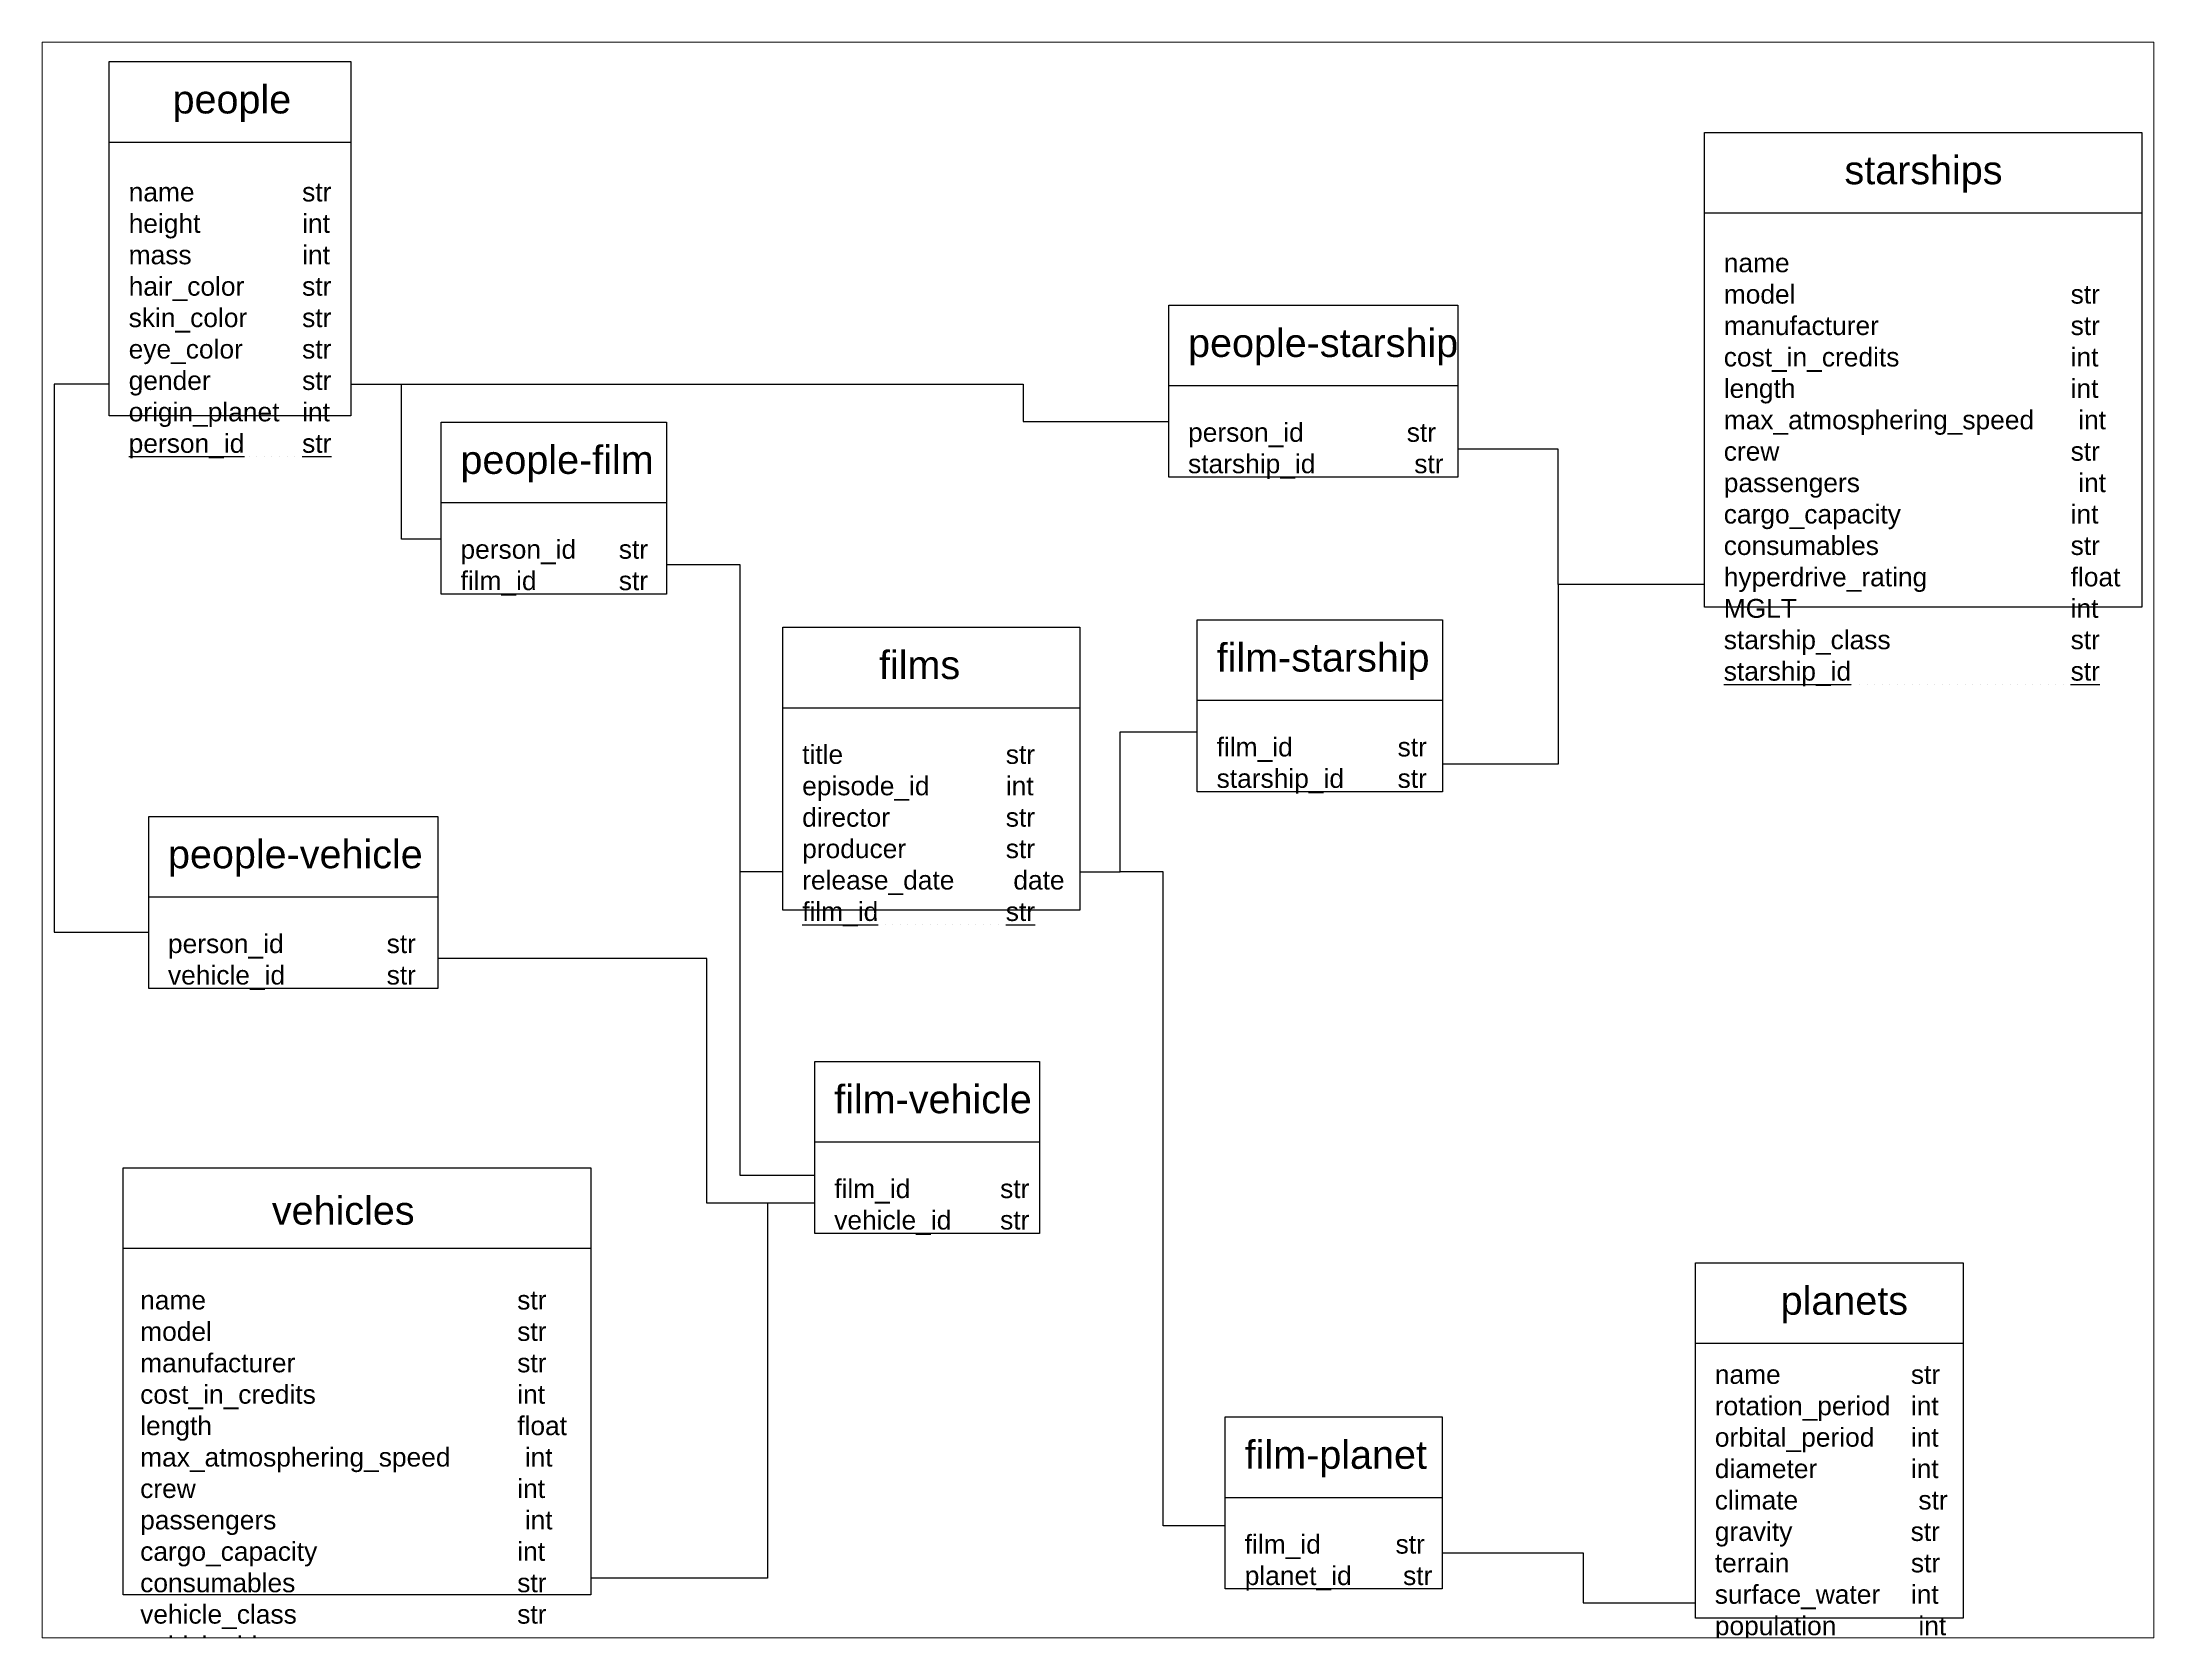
# Paper-space layout 'Layout1' of a CAD drawing. Header units: inches. Extents: x 0.1 to 10.4, y 0.1 to 7.9.
# The model-space entities are those that its viewports show. They can reach past a viewport. Long polylines and large blocks are cut down to what shows.
import ezdxf

# ---------------------------------------------------------------- set-up
doc = ezdxf.new("R2010")
doc.units = ezdxf.units.IN
doc.header["$MEASUREMENT"] = 0
doc.styles.get("Standard").update_dxf_attribs({"font": 'arial.ttf'})

msp = doc.modelspace()

# ---------------------------------------------------------------- linework, layer by layer
at = {"color": 244, "true_color": 0x991b1e}
for p, q in [((107.03, 147.97), (101.17, 147.97)), ((101.17, 147.97), (101.17, 89.82)), ((132.66, 147.97), (203.99, 147.97)), ((138.05, 131.53), (138.05, 147.97)), ((203.99, 147.97), (203.99, 144)), ((203.99, 144), (219.43, 144)), ((142.24, 131.53), (138.05, 131.53)), ((101.17, 89.82), (111.21, 89.82))]:
    msp.add_line(p, q, dxfattribs=at)
for p, q in [((260.73, 141.07), (250.11, 141.07)), ((260.73, 126.73), (260.73, 141.07)), ((276.25, 126.73), (260.73, 126.73)), ((260.73, 126.73), (260.73, 107.65)), ((260.73, 107.65), (248.48, 107.65)), ((170.43, 87.02), (141.89, 87.02)), ((170.43, 61.06), (170.43, 87.02)), ((181.89, 61.06), (170.43, 61.06)), ((176.87, 61.06), (176.87, 21.27)), ((248.45, 23.95), (263.41, 23.95)), ((263.41, 23.95), (263.41, 18.63)), ((176.87, 21.27), (158.13, 21.27)), ((263.41, 18.63), (275.3, 18.63))]:
    msp.add_line(p, q)
at = {"color": 5}
for p, q in [((173.97, 128.81), (166.16, 128.81)), ((173.97, 63.98), (173.97, 128.81)), ((214.26, 96.23), (214.26, 111.07)), ((214.26, 111.07), (222.45, 111.07)), ((178.49, 96.23), (173.97, 96.23)), ((210.01, 96.23), (214.26, 96.23)), ((218.84, 96.23), (214.26, 96.23)), ((218.84, 26.81), (218.84, 96.23)), ((181.89, 63.98), (173.97, 63.98)), ((225.43, 26.81), (218.84, 26.81))]:
    msp.add_line(p, q, dxfattribs=at)
for points in [[(107.03, 182.2), (132.66, 182.2), (132.66, 144.61), (107.03, 144.61)], [(107.03, 182.2), (132.66, 182.2), (132.66, 173.63), (107.03, 173.63)], [(276.25, 174.69), (322.67, 174.69), (322.67, 124.32), (276.25, 124.32)], [(276.25, 174.69), (322.67, 174.69), (322.67, 166.12), (276.25, 166.12)], [(219.43, 156.35), (250.11, 156.35), (250.11, 138.11), (219.43, 138.11)], [(219.43, 156.35), (250.11, 156.35), (250.11, 147.78), (219.43, 147.78)], [(142.24, 143.94), (166.16, 143.94), (166.16, 125.69), (142.24, 125.69)], [(142.24, 143.94), (166.16, 143.94), (166.16, 135.37), (142.24, 135.37)], [(178.49, 122.17), (210.01, 122.17), (210.01, 92.15), (178.49, 92.15)], [(178.49, 122.17), (210.01, 122.17), (210.01, 113.6), (178.49, 113.6)], [(222.45, 122.97), (248.48, 122.97), (248.48, 104.72), (222.45, 104.72)], [(222.45, 122.97), (248.48, 122.97), (248.48, 114.39), (222.45, 114.39)], [(111.21, 102.1), (141.89, 102.1), (141.89, 83.85), (111.21, 83.85)], [(111.21, 102.1), (141.89, 102.1), (141.89, 93.53), (111.21, 93.53)], [(181.89, 76.09), (205.72, 76.09), (205.72, 57.85), (181.89, 57.85)], [(181.89, 76.09), (205.72, 76.09), (205.72, 67.52), (181.89, 67.52)], [(108.51, 64.81), (158.13, 64.81), (158.13, 19.51), (108.51, 19.51)], [(108.51, 64.81), (158.13, 64.81), (158.13, 56.24), (108.51, 56.24)], [(275.3, 54.72), (303.69, 54.72), (303.69, 17.01), (275.3, 17.01)], [(275.3, 54.72), (303.69, 54.72), (303.69, 46.15), (275.3, 46.15)], [(225.43, 38.37), (248.45, 38.37), (248.45, 20.12), (225.43, 20.12)], [(225.43, 38.37), (248.45, 38.37), (248.45, 29.8), (225.43, 29.8)]]:
    msp.add_lwpolyline(points, close=True)

# ---------------------------------------------------------------- texts
at = {"char_height": 0.2, "attachment_point": 1}
for s, width, insert in [('{\\H15x;    people\\P\\P}\\P{\\H10x;name^I^I^I^I^I^I^I^I^I^I^I^I^I^I^Istr\\Pheight^I^I^I^I^I^I^I^I^I^I^I^I^I^Iint\\Pmass^I^I^I^I^I^I^I^I^I^I^I^I^I^I^Iint\\Phair_color^I^I^I^I^I^I^I^Istr\\Pskin_color^I^I^I^I^I^I^I^Istr\\Peye_color^I^I^I^I^I^I^I^Istr\\Pgender^I^I^I^I^I^I^I^I^I^I^I^I^Istr\\Porigin_planet^I^I^I^Iint\\P\\Lperson_id^I^I^I^I^I^I^I^Istr}', 29.4705, (109.09, 179.7)), ('{\\H15x;           starships\\P\\P}\\P{\\H10x;name\\Pmodel^I^I^I^I^I^I^I^I^I^I^I^I^I^I^I^I^I^I^I^I^I^I^I^I^I^I^I^I^I^I^I^I^I^I^I^I^Istr\\Pmanufacturer^I^I^I^I^I^I^I^I^I^I^I^I^I^I^I^I^I^I^I^I^I^I^I^I^I^Istr\\Pcost_in_credits^I^I^I^I^I^I^I^I^I^I^I^I^I^I^I^I^I^I^I^I^I^I^Iint\\Plength^I^I^I^I^I^I^I^I^I^I^I^I^I^I^I^I^I^I^I^I^I^I^I^I^I^I^I^I^I^I^I^I^I^I^I^I^Iint\\Pmax_atmosphering_speed^I^I^I^I^I^Iint\\Pcrew^I^I^I^I^I^I^I^I^I^I^I^I^I^I^I^I^I^I^I^I^I^I^I^I^I^I^I^I^I^I^I^I^I^I^I^I^I^I^Istr\\Ppassengers^I^I^I^I^I^I^I^I^I^I^I^I^I^I^I^I^I^I^I^I^I^I^I^I^I^I^I^I^Iint\\Pcargo_capacity^I^I^I^I^I^I^I^I^I^I^I^I^I^I^I^I^I^I^I^I^I^I^Iint\\Pconsumables^I^I^I^I^I^I^I^I^I^I^I^I^I^I^I^I^I^I^I^I^I^I^I^I^I^Istr\\Phyperdrive_rating^I^I^I^I^I^I^I^I^I^I^I^I^I^I^I^I^I^I^I^Ifloat\\PMGLT^I^I^I^I^I^I^I^I^I^I^I^I^I^I^I^I^I^I^I^I^I^I^I^I^I^I^I^I^I^I^I^I^I^I^I^I^Iint\\Pstarship_class^I^I^I^I^I^I^I^I^I^I^I^I^I^I^I^I^I^I^I^I^I^I^I^Istr\\P\\Lstarship_id^I^I^I^I^I^I^I^I^I^I^I^I^I^I^I^I^I^I^I^I^I^I^I^I^I^I^I^I^I^Istr}', 56.6384, (278.31, 172.19)), ('{\\H15x;people-starship\\P\\P\\H0.66667x;person_id^I^I^I^I^I^I^I^I^I^I^I^I^I^Istr\\Pstarship_id^I^I^I^I^I^I^I^I^I^I^I^I^I^Istr}', 56.6384, (221.48, 153.86)), ('{\\H15x;people-film\\P\\P\\H0.66667x;person_id^I^I^I^I^I^Istr\\Pfilm_id^I^I^I^I^I^I^I^I^I^I^Istr}', 56.6384, (144.29, 141.45)), ('{\\H15x;       films\\P\\P\\H0.66667x;title^I^I^I^I^I^I^I^I^I^I^I^I^I^I^I^I^I^I^I^I^I^Istr\\Pepisode_id^I^I^I^I^I^I^I^I^I^I^Iint\\Pdirector^I^I^I^I^I^I^I^I^I^I  ^I^I^I^I^Istr\\Pproducer^I^I^I^I^I^I^I^I^I^I^I^I^I^Istr\\Prelease_date^I^I^I^I^I^I^I^Idate\\P\\Lfilm_id^I^I^I^I^I^I^I^I^I^I^I^I^I^I^I^I^Istr}', 56.6384, (180.54, 119.68)), ('{\\H15x;film-starship\\P\\P\\H0.66667x;film_id^I^I^I^I^I^I^I^I^I^I^I^I^I^Istr\\Pstarship_id^I^I^I^I^I^I^I^Istr}', 56.6384, (224.51, 120.47)), ('{\\H15x;people-vehicle\\P\\P\\H0.66667x;person_id^I^I^I^I^I^I^I^I^I^I^I^I^I^Istr\\Pvehicle_id^I^I^I^I^I^I^I^I^I^I^I^I^I^Istr}', 56.6384, (113.26, 99.6)), ('{\\H15x;film-vehicle\\P\\P\\H0.66667x;film_id^I^I^I^I^I^I^I^I^I^I^I^Istr\\Pvehicle_id^I^I^I^I^I^I^Istr}', 56.6384, (183.94, 73.6)), ('{\\H15x;            vehicles\\P\\P\\H0.66667x;name^I^I^I^I^I^I^I^I^I^I^I^I^I^I^I^I^I^I^I^I^I^I^I^I^I^I^I^I^I^I^I^I^I^I^I^I^I^I^I^I^I^Istr\\Pmodel^I^I^I^I^I^I^I^I^I^I^I^I^I^I^I^I^I^I^I^I^I^I^I^I^I^I^I^I^I^I^I^I^I^I^I^I^I^I^I^I^Istr\\Pmanufacturer^I^I^I^I^I^I^I^I^I^I^I^I^I^I^I^I^I^I^I^I^I^I^I^I^I^I^I^I^I^Istr\\Pcost_in_credits^I^I^I^I^I^I^I^I^I^I^I^I^I^I^I^I^I^I^I^I^I^I^I^I^I^I^Iint\\Plength^I^I^I^I^I^I^I^I^I^I^I^I^I^I^I^I^I^I^I^I^I^I^I^I^I^I^I^I^I^I^I^I^I^I^I^I^I^I^I^I^Ifloat\\Pmax_atmosphering_speed^I^I^I^I^I^I^I^I^I^Iint\\Pcrew^I^I^I^I^I^I^I^I^I^I^I^I^I^I^I^I^I^I^I^I^I^I^I^I^I^I^I^I^I^I^I^I^I^I^I^I^I^I^I^I^I^I^Iint\\Ppassengers^I^I^I^I^I^I^I^I^I^I^I^I^I^I^I^I^I^I^I^I^I^I^I^I^I^I^I^I^I^I^I^I^Iint\\Pcargo_capacity^I^I^I^I^I^I^I^I^I^I^I^I^I^I^I^I^I^I^I^I^I^I^I^I^I^I^Iint\\Pconsumables^I^I^I^I^I^I^I^I^I^I^I^I^I^I^I^I^I^I^I^I^I^I^I   ^I^I^I^I^Istr\\Pvehicle_class^I^I^I^I^I^I^I^I^I^I^I^I^I^I^I^I^I^I^I^I^I^I^I^I^I^I^I^I^I^Istr\\P\\Lvehicle_id^I^I^I^I^I^I^I^I^I^I^I^I^I^I^I^I^I^I^I^I^I^I^I^I^I^I^I^I^I^I^I^I^I^I^Istr}', 85.5184, (110.31, 61.78)), ('{\\H15x;      planets\\P\\H0.66667x;\\Pname^I^I^I^I^I^I^I^I^I^I^I^I^I^I^I^I^I^Istr\\Protation_period^I^I^Iint\\Porbital_period^I^I^I^I^Iint\\Pdiameter^I^I^I^I^I^I^I^I^I^I^I^I^Iint\\Pclimate^I^I^I^I^I^I^I^I^I^I^I^I^I^I^I^Istr\\Pgravity^I^I^I^I^I^I^I^I^I^I^I^I^I^I^I str\\Pterrain^I^I^I^I^I^I^I^I^I^I^I^I^I^I^I^I^Istr\\Psurface_water^I^I^I^I^Iint\\Ppopulation^I^I^I^I^I^I^I^I^I^I^Iint\\P\\Lplanet_id^I^I^I^I^I^I^I^I^I^I^I^I^Istr}', 56.6384, (277.36, 52.22)), ('{\\H15x;film-planet\\P\\P\\H0.66667x;film_id^I^I^I^I^I^I^I^I^I^Istr\\Pplanet_id^I^I^I^I^I^I^Istr}', 56.6384, (227.49, 35.87))]:
    msp.add_mtext_dynamic_manual_height_columns(s, width=width, gutter_width=1, heights=[0], dxfattribs=dict(at, insert=insert))

psp = doc.layouts.get("Layout1")

# ---------------------------------------------------------------- viewports
at = {"layer": '0'}
psp.add_viewport(center=(5.277, 4.01), size=(10.282, 7.77216), view_center_point=(211.92, 99.603), view_height=169.32423, dxfattribs=at)

doc.saveas('drawing.dxf')
